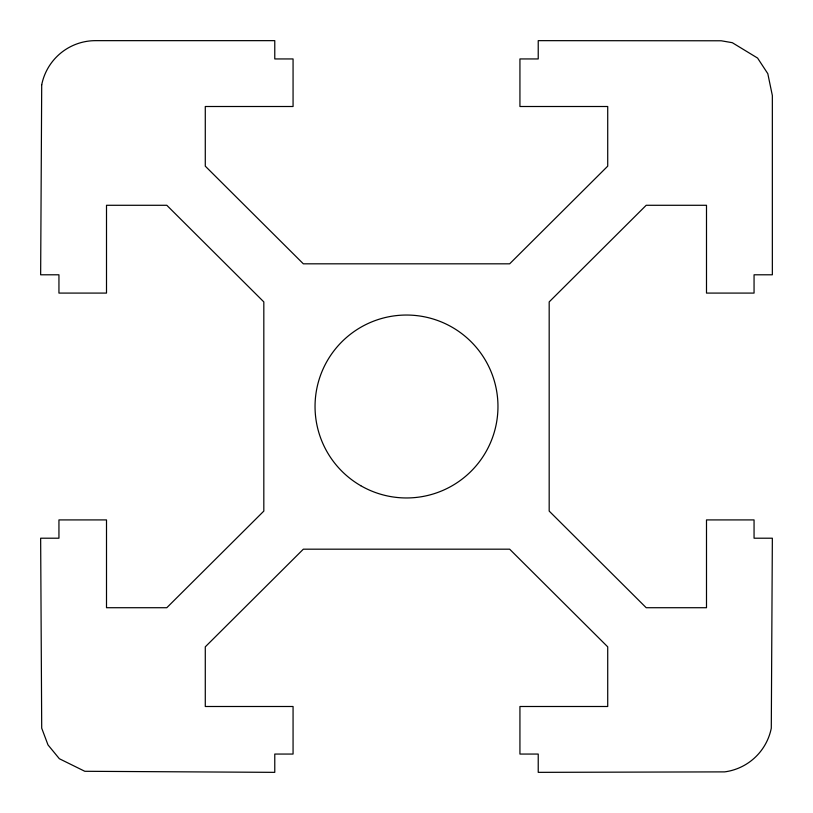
<?xml version="1.0" encoding="UTF-8"?>
<svg xmlns="http://www.w3.org/2000/svg" width="813" height="813" viewBox="0 0 813 813"><rect width="100%" height="100%" fill="white"/><g stroke="black" fill="none" stroke-linecap="round" stroke-linejoin="round"><path stroke-width="1.22" d="M41.707 84.826L40.65 274.794L58.943 274.794L58.943 293.087L106.503 293.087L106.503 205.283L166.797 205.283L263.819 301.908L263.819 511.092L166.797 607.718L106.503 607.718L106.503 519.914L58.943 519.914L58.943 538.206L40.65 538.206L41.707 728.174L47.997 744.911L59.349 758.732L84.826 771.293L274.774 772.35L274.774 754.058L293.066 754.058L293.066 706.497L205.283 706.497L205.283 646.843L303.34 549.182L509.66 549.182L607.718 646.843L607.718 706.497L519.934 706.497L519.934 754.058L538.226 754.058L538.226 772.35L724.637 771.883A54.878 54.878 0 0 0 771.293 728.174L772.35 538.206L754.058 538.206L754.058 519.914L706.497 519.914L706.497 607.718L646.203 607.718L549.182 511.092L549.182 301.908L646.203 205.283L706.497 205.283L706.497 293.087L754.058 293.087L754.058 274.794L772.35 274.794L772.35 95.528L767.807 73.668L757.584 58.069L732.279 42.683L721.222 40.782L538.226 40.65L538.226 58.943L519.934 58.943L519.934 106.503L607.718 106.503L607.718 166.157L509.66 263.819L303.34 263.819L205.283 166.157L205.283 106.503L293.066 106.503L293.066 58.943L274.774 58.943L274.774 40.65L95.528 40.65A54.878 54.878 0 0 0 41.707 84.826M360.769 485.707A91.463 91.463 0 0 0 497.963 406.5A91.463 91.463 0 0 0 360.769 327.293A91.463 91.463 0 0 0 360.769 485.707"/></g></svg>
